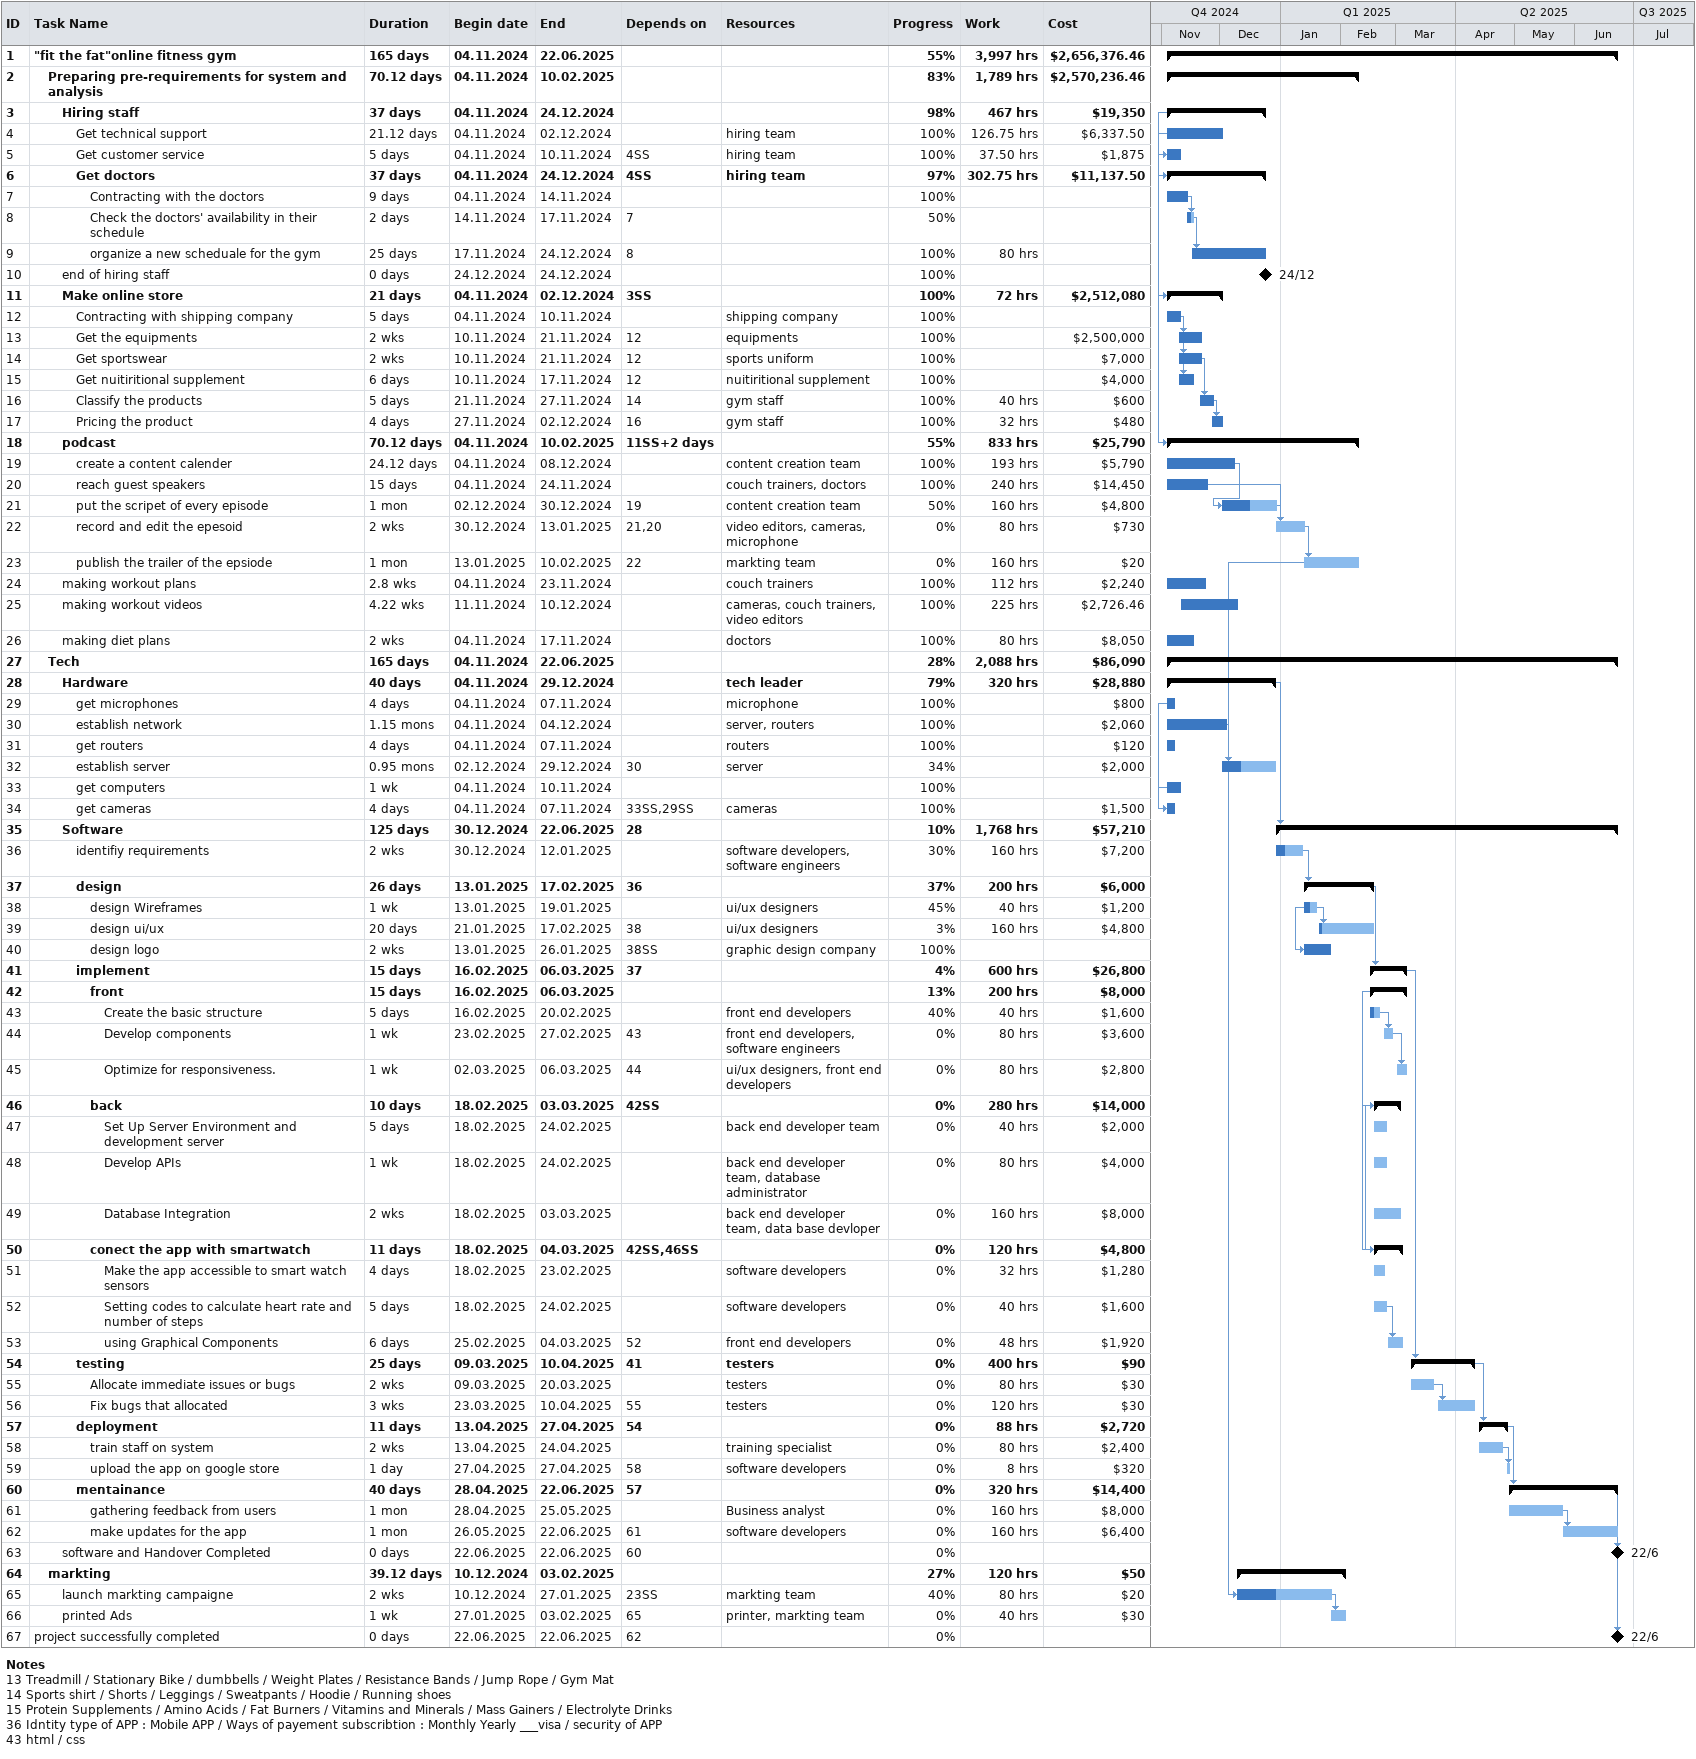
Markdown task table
| ID | Level | Task | Duration | Start | Finish | Predecessors | Resources | % complete | Work (h) | Cost ($) |
|---|---|---|---|---|---|---|---|---|---|---|
| 1 | 1 | **"fit the fat"online fitness gym** | 165d | 2024-11-04 | 2025-06-22 |  |  | 55 | 3997 | 2656376.46 |
| 2 | 2 | **Preparing pre-requirements for system and analysis** | 70.12d | 2024-11-04 | 2025-02-10 |  |  | 83 | 1789 | 2570236.46 |
| 3 | 3 | **Hiring staff** | 37d | 2024-11-04 | 2024-12-24 |  |  | 98 | 467 | 19350 |
| 4 | 4 | Get technical support | 21.12d | 2024-11-04 | 2024-12-02 |  | hiring team | 100 | 126.75 | 6337.50 |
| 5 | 4 | Get customer service | 5d | 2024-11-04 | 2024-11-10 | 4SS | hiring team | 100 | 37.50 | 1875 |
| 6 | 4 | **Get doctors** | 37d | 2024-11-04 | 2024-12-24 | 4SS | hiring team | 97 | 302.75 | 11137.50 |
| 7 | 5 | Contracting with the doctors | 9d | 2024-11-04 | 2024-11-14 |  |  | 100 |  |  |
| 8 | 5 | Check the doctors' availability in their schedule | 2d | 2024-11-14 | 2024-11-17 | 7 |  | 50 |  |  |
| 9 | 5 | organize a new scheduale for the gym | 25d | 2024-11-17 | 2024-12-24 | 8 |  | 100 | 80 |  |
| 10 | 3 | end of hiring staff | 0d | 2024-12-24 | 2024-12-24 |  |  | 100 |  |  |
| 11 | 3 | **Make online store** | 21d | 2024-11-04 | 2024-12-02 | 3SS |  | 100 | 72 | 2512080 |
| 12 | 4 | Contracting with shipping company | 5d | 2024-11-04 | 2024-11-10 |  | shipping company | 100 |  |  |
| 13 | 4 | Get the equipments | 2w | 2024-11-10 | 2024-11-21 | 12 | equipments | 100 |  | 2500000 |
| 14 | 4 | Get sportswear | 2w | 2024-11-10 | 2024-11-21 | 12 | sports uniform | 100 |  | 7000 |
| 15 | 4 | Get nuitiritional supplement | 6d | 2024-11-10 | 2024-11-17 | 12 | nuitiritional supplement | 100 |  | 4000 |
| 16 | 4 | Classify the products | 5d | 2024-11-21 | 2024-11-27 | 14 | gym staff | 100 | 40 | 600 |
| 17 | 4 | Pricing the product | 4d | 2024-11-27 | 2024-12-02 | 16 | gym staff | 100 | 32 | 480 |
| 18 | 3 | **podcast** | 70.12d | 2024-11-04 | 2025-02-10 | 11SS+2d |  | 55 | 833 | 25790 |
| 19 | 4 | create a content calender | 24.12d | 2024-11-04 | 2024-12-08 |  | content creation team | 100 | 193 | 5790 |
| 20 | 4 | reach guest speakers | 15d | 2024-11-04 | 2024-11-24 |  | couch trainers, doctors | 100 | 240 | 14450 |
| 21 | 4 | put the scripet of every episode | 1mo | 2024-12-02 | 2024-12-30 | 19 | content creation team | 50 | 160 | 4800 |
| 22 | 4 | record and edit the epesoid | 2w | 2024-12-30 | 2025-01-13 | 21, 20 | video editors, cameras, microphone | 0 | 80 | 730 |
| 23 | 4 | publish the trailer of the epsiode | 1mo | 2025-01-13 | 2025-02-10 | 22 | markting team | 0 | 160 | 20 |
| 24 | 3 | making workout plans | 2.8w | 2024-11-04 | 2024-11-23 |  | couch trainers | 100 | 112 | 2240 |
| 25 | 3 | making workout videos | 4.22w | 2024-11-11 | 2024-12-10 |  | cameras, couch trainers, video editors | 100 | 225 | 2726.46 |
| 26 | 3 | making diet plans | 2w | 2024-11-04 | 2024-11-17 |  | doctors | 100 | 80 | 8050 |
| 27 | 2 | **Tech** | 165d | 2024-11-04 | 2025-06-22 |  |  | 28 | 2088 | 86090 |
| 28 | 3 | **Hardware** | 40d | 2024-11-04 | 2024-12-29 |  | tech leader | 79 | 320 | 28880 |
| 29 | 4 | get microphones | 4d | 2024-11-04 | 2024-11-07 |  | microphone | 100 |  | 800 |
| 30 | 4 | establish network | 1.15mo | 2024-11-04 | 2024-12-04 |  | server, routers | 100 |  | 2060 |
| 31 | 4 | get routers | 4d | 2024-11-04 | 2024-11-07 |  | routers | 100 |  | 120 |
| 32 | 4 | establish server | 0.95mo | 2024-12-02 | 2024-12-29 | 30 | server | 34 |  | 2000 |
| 33 | 4 | get computers | 1w | 2024-11-04 | 2024-11-10 |  |  | 100 |  |  |
| 34 | 4 | get cameras | 4d | 2024-11-04 | 2024-11-07 | 33SS, 29SS | cameras | 100 |  | 1500 |
| 35 | 3 | **Software** | 125d | 2024-12-30 | 2025-06-22 | 28 |  | 10 | 1768 | 57210 |
| 36 | 4 | identifiy requirements | 2w | 2024-12-30 | 2025-01-12 |  | software developers, software engineers | 30 | 160 | 7200 |
| 37 | 4 | **design** | 26d | 2025-01-13 | 2025-02-17 | 36 |  | 37 | 200 | 6000 |
| 38 | 5 | design Wireframes | 1w | 2025-01-13 | 2025-01-19 |  | ui/ux designers | 45 | 40 | 1200 |
| 39 | 5 | design ui/ux | 20d | 2025-01-21 | 2025-02-17 | 38 | ui/ux designers | 3 | 160 | 4800 |
| 40 | 5 | design logo | 2w | 2025-01-13 | 2025-01-26 | 38SS | graphic design company | 100 |  |  |
| 41 | 4 | **implement** | 15d | 2025-02-16 | 2025-03-06 | 37 |  | 4 | 600 | 26800 |
| 42 | 5 | **front** | 15d | 2025-02-16 | 2025-03-06 |  |  | 13 | 200 | 8000 |
| 43 | 6 | Create the basic structure | 5d | 2025-02-16 | 2025-02-20 |  | front end developers | 40 | 40 | 1600 |
| 44 | 6 | Develop components | 1w | 2025-02-23 | 2025-02-27 | 43 | front end developers, software engineers | 0 | 80 | 3600 |
| 45 | 6 | Optimize for responsiveness. | 1w | 2025-03-02 | 2025-03-06 | 44 | ui/ux designers, front end developers | 0 | 80 | 2800 |
| 46 | 5 | **back** | 10d | 2025-02-18 | 2025-03-03 | 42SS |  | 0 | 280 | 14000 |
| 47 | 6 | Set Up Server Environment and development server | 5d | 2025-02-18 | 2025-02-24 |  | back end developer team | 0 | 40 | 2000 |
| 48 | 6 | Develop APIs | 1w | 2025-02-18 | 2025-02-24 |  | back end developer team, database administrator | 0 | 80 | 4000 |
| 49 | 6 | Database Integration | 2w | 2025-02-18 | 2025-03-03 |  | back end developer team, data base devloper | 0 | 160 | 8000 |
| 50 | 5 | **conect the app with smartwatch** | 11d | 2025-02-18 | 2025-03-04 | 42SS, 46SS |  | 0 | 120 | 4800 |
| 51 | 6 | Make the app accessible to smart watch sensors | 4d | 2025-02-18 | 2025-02-23 |  | software developers | 0 | 32 | 1280 |
| 52 | 6 | Setting codes to calculate heart rate and number of steps | 5d | 2025-02-18 | 2025-02-24 |  | software developers | 0 | 40 | 1600 |
| 53 | 6 | using Graphical Components | 6d | 2025-02-25 | 2025-03-04 | 52 | front end developers | 0 | 48 | 1920 |
| 54 | 4 | **testing** | 25d | 2025-03-09 | 2025-04-10 | 41 | testers | 0 | 400 | 90 |
| 55 | 5 | Allocate immediate issues or bugs | 2w | 2025-03-09 | 2025-03-20 |  | testers | 0 | 80 | 30 |
| 56 | 5 | Fix bugs that allocated | 3w | 2025-03-23 | 2025-04-10 | 55 | testers | 0 | 120 | 30 |
| 57 | 4 | **deployment** | 11d | 2025-04-13 | 2025-04-27 | 54 |  | 0 | 88 | 2720 |
| 58 | 5 | train staff on system | 2w | 2025-04-13 | 2025-04-24 |  | training specialist | 0 | 80 | 2400 |
| 59 | 5 | upload the app on google store | 1d | 2025-04-27 | 2025-04-27 | 58 | software developers | 0 | 8 | 320 |
| 60 | 4 | **mentainance** | 40d | 2025-04-28 | 2025-06-22 | 57 |  | 0 | 320 | 14400 |
| 61 | 5 | gathering feedback from users | 1mo | 2025-04-28 | 2025-05-25 |  | Business analyst | 0 | 160 | 8000 |
| 62 | 5 | make updates for the app | 1mo | 2025-05-26 | 2025-06-22 | 61 | software developers | 0 | 160 | 6400 |
| 63 | 3 | software and Handover Completed | 0d | 2025-06-22 | 2025-06-22 | 60 |  | 0 |  |  |
| 64 | 2 | **markting** | 39.12d | 2024-12-10 | 2025-02-03 |  |  | 27 | 120 | 50 |
| 65 | 3 | launch markting campaigne | 2w | 2024-12-10 | 2025-01-27 | 23SS | markting team | 40 | 80 | 20 |
| 66 | 3 | printed Ads | 1w | 2025-01-27 | 2025-02-03 | 65 | printer, markting team | 0 | 40 | 30 |
| 67 | 1 | project successfully completed | 0d | 2025-06-22 | 2025-06-22 | 62 |  | 0 |  |  |

Notes
- 13: Treadmill / Stationary Bike / dumbbells / Weight Plates / Resistance Bands / Jump Rope / Gym Mat
- 14: Sports shirt / Shorts / Leggings / Sweatpants / Hoodie / Running shoes
- 15: Protein Supplements / Amino Acids / Fat Burners / Vitamins and Minerals / Mass Gainers / Electrolyte Drinks
- 36: Idntity type of APP : Mobile APP / Ways of payement subscribtion : Monthly Yearly ___visa / security of APP
- 43: html / css
